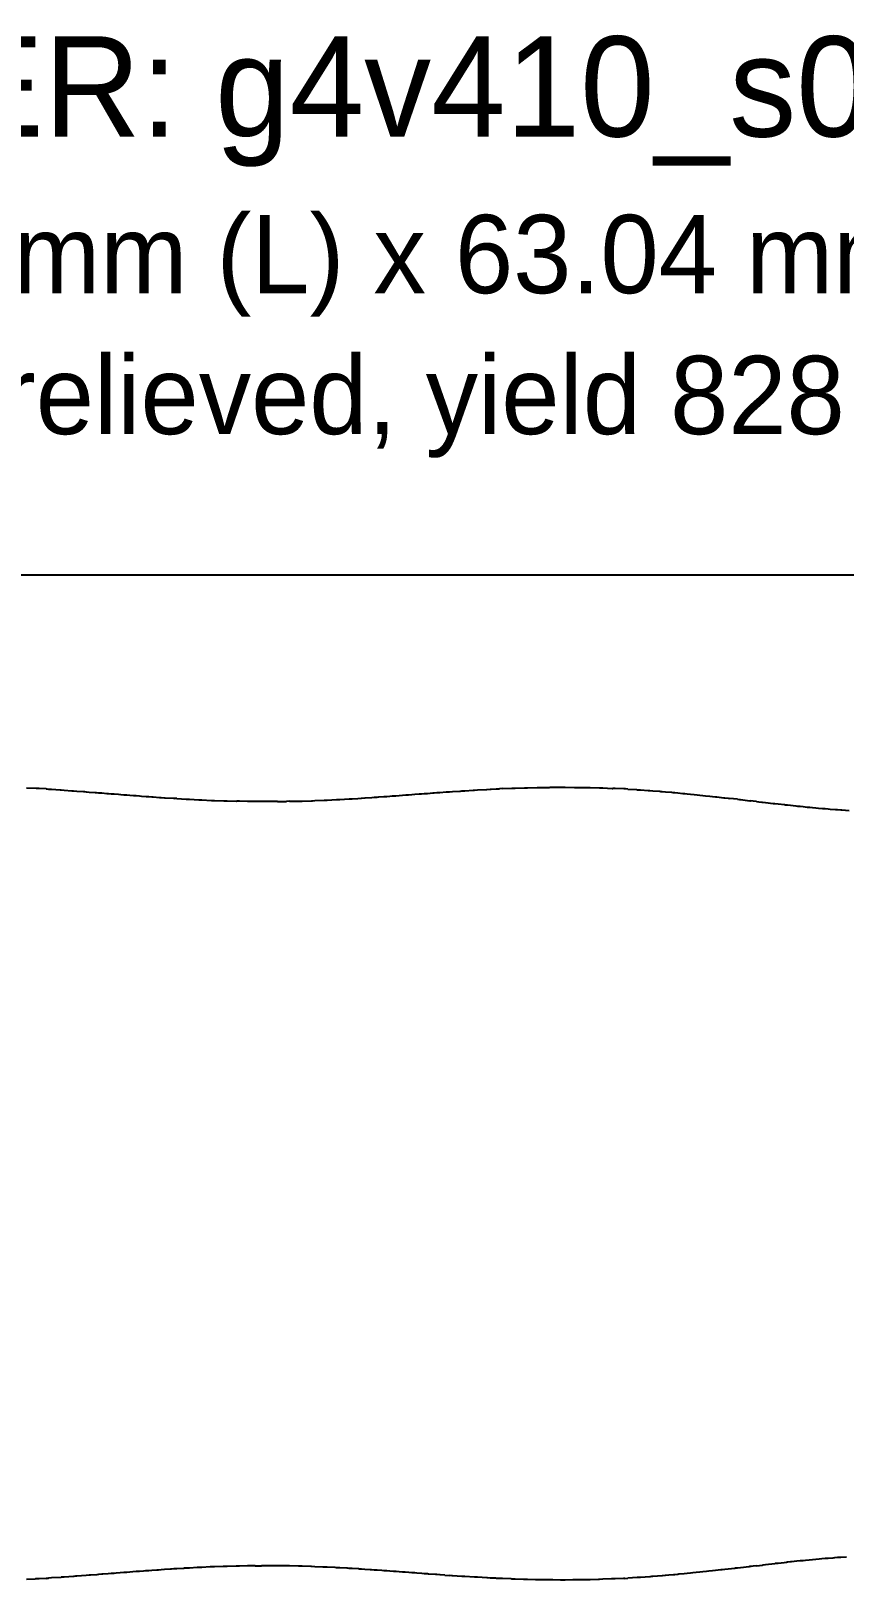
# Model space of a CAD drawing. Extents: x -21 to 226, y -73 to 37.
# Drawn here: x 35.24 to 61.2, y -12.65 to 36.8 of the extents above; entities that cross this region are included whole.
import ezdxf

# ---------------------------------------------------------------- set-up
doc = ezdxf.new("R2010")
doc.units = 0

msp = doc.modelspace()

# ---------------------------------------------------------------- linework, layer by layer
at = {"layer": 'BOUNDING_BOX'}
msp.add_line((142.553, 19.4269), (-20.7015, 19.4269), dxfattribs=at)
at = {"layer": 'MIDPLANE_Z0_OUTLINE'}
for p, q in [((35.1, 12.637), (35.4, 12.6201)), ((35.4, 12.6201), (35.4024, 12.62)), ((35.4024, 12.62), (35.4189, 12.6189)), ((35.5, 12.6139), (35.4189, 12.6189)), ((35.7244, 12.6), (35.5, 12.6139)), ((35.7244, 12.6), (35.7445, 12.5987)), ((35.7445, 12.5987), (35.7956, 12.5956)), ((35.7956, 12.5956), (35.7985, 12.5954)), ((35.7985, 12.5954), (35.8, 12.5953)), ((35.8, 12.5953), (35.9, 12.5886)), ((35.9, 12.5886), (36.1704, 12.5704)), ((36.1704, 12.5704), (36.1803, 12.5698)), ((36.1803, 12.5698), (36.2, 12.5686)), ((36.2, 12.5686), (36.3, 12.5614)), ((36.3, 12.5614), (36.544, 12.544)), ((36.544, 12.544), (36.5624, 12.5427)), ((36.5624, 12.5427), (36.6, 12.5401)), ((36.6, 12.5401), (36.7, 12.5327)), ((36.7, 12.5327), (36.9164, 12.5164)), ((36.9164, 12.5164), (36.9453, 12.5143)), ((36.9453, 12.5143), (37, 12.5104)), ((37, 12.5104), (37.1, 12.5027)), ((37.1, 12.5027), (37.2881, 12.4881)), ((37.2881, 12.4881), (37.3302, 12.485)), ((37.3302, 12.485), (37.4, 12.4798)), ((37.4, 12.4798), (37.5, 12.4719)), ((37.5, 12.4719), (37.6593, 12.4593)), ((37.6593, 12.4593), (37.718, 12.4548)), ((37.718, 12.4548), (37.8, 12.4486)), ((37.8, 12.4486), (37.9, 12.4407)), ((37.9, 12.4407), (38.0303, 12.4303)), ((38.0303, 12.4303), (38.1106, 12.4242)), ((38.1106, 12.4242), (38.2, 12.4174)), ((38.2, 12.4174), (38.3, 12.4095)), ((38.3, 12.4095), (38.4015, 12.4015)), ((38.4015, 12.4015), (38.5101, 12.3934)), ((38.5101, 12.3934), (38.6, 12.3866)), ((38.6, 12.3866), (38.7, 12.3789)), ((38.7, 12.3789), (38.7733, 12.3733)), ((38.7733, 12.3733), (38.9201, 12.3625)), ((46.6, 12.3627), (46.7, 12.3702)), ((46.7, 12.3702), (46.7759, 12.3759)), ((46.7759, 12.3759), (46.8951, 12.3845)), ((46.8951, 12.3845), (47, 12.3922)), ((47, 12.3922), (47.1, 12.3998)), ((47.1, 12.3998), (47.208, 12.408)), ((47.208, 12.408), (47.297, 12.4146)), ((47.297, 12.4146), (47.4, 12.4222)), ((47.4, 12.4222), (47.5, 12.4298)), ((47.5, 12.4298), (47.6405, 12.4405)), ((47.6405, 12.4405), (47.7062, 12.4453)), ((47.7062, 12.4453), (47.8, 12.4522)), ((47.8, 12.4522), (47.9, 12.4597)), ((47.9, 12.4597), (48.0725, 12.4725)), ((48.0725, 12.4725), (48.1202, 12.476)), ((48.1202, 12.476), (48.2, 12.4817)), ((48.2, 12.4817), (48.3, 12.4889)), ((48.3, 12.4889), (48.5035, 12.5035)), ((48.5035, 12.5035), (48.5369, 12.5058)), ((48.5369, 12.5058), (48.6, 12.5102)), ((48.6, 12.5102), (48.7, 12.517)), ((48.7, 12.517), (48.9328, 12.5328)), ((48.9328, 12.5328), (48.955, 12.5343)), ((48.955, 12.5343), (49, 12.5372)), ((49, 12.5372), (49.1, 12.5435)), ((49.1, 12.5435), (49.3599, 12.5599)), ((49.3599, 12.5599), (49.3731, 12.5607)), ((49.3731, 12.5607), (49.4, 12.5623)), ((49.4, 12.5623), (49.5, 12.568)), ((49.5, 12.568), (49.7842, 12.5842)), ((49.7842, 12.5842), (49.7903, 12.5845)), ((49.7903, 12.5845), (49.8, 12.5851)), ((49.8, 12.5851), (49.9, 12.5901)), ((49.9, 12.5901), (49.9329, 12.5917)), ((49.9329, 12.5917), (50.0985, 12.6)), ((50.0985, 12.6), (50.2, 12.6051)), ((50.2, 12.6051), (50.2053, 12.6053)), ((50.3, 12.6093), (50.2053, 12.6053)), ((50.3, 12.6093), (50.6, 12.6221)), ((50.6, 12.6221), (50.603, 12.6222)), ((50.603, 12.6222), (50.6229, 12.6229)), ((50.6229, 12.6229), (50.7, 12.6255)), ((50.7, 12.6255), (51, 12.6357)), ((51, 12.6357), (51.005, 12.6358)), ((51.005, 12.6358), (51.0366, 12.6366)), ((51.0366, 12.6366), (51.1, 12.6382)), ((51.1, 12.6382), (51.4, 12.6456)), ((51.4, 12.6456), (51.4058, 12.6457)), ((51.4058, 12.6457), (51.4464, 12.6464)), ((51.4464, 12.6464), (51.5, 12.6472)), ((51.5, 12.6472), (51.8, 12.6517)), ((51.8, 12.6517), (51.806, 12.6518)), ((51.806, 12.6518), (51.8521, 12.6521)), ((51.8521, 12.6521), (51.9, 12.6523)), ((51.9, 12.6523), (52.2, 12.6538)), ((52.2, 12.6538), (52.206, 12.6538)), ((52.206, 12.6538), (52.2536, 12.6536)), ((52.2536, 12.6536), (52.3, 12.6533)), ((52.3, 12.6533), (52.6, 12.6517)), ((52.6, 12.6517), (52.6059, 12.6516)), ((52.6059, 12.6516), (52.6509, 12.6509)), ((52.6509, 12.6509), (52.7, 12.6501)), ((52.7, 12.6501), (53, 12.6453)), ((53, 12.6453), (53.0055, 12.6452)), ((53.0055, 12.6452), (53.0442, 12.6442)), ((53.0442, 12.6442), (53.1, 12.6427)), ((53.1, 12.6427), (53.4, 12.6347)), ((53.4, 12.6347), (53.4045, 12.6345)), ((53.4045, 12.6345), (53.4334, 12.6334)), ((53.4334, 12.6334), (53.5, 12.6309)), ((53.5, 12.6309), (53.8, 12.6197)), ((53.8, 12.6197), (53.8024, 12.6196)), ((53.8024, 12.6196), (53.8188, 12.6188)), ((53.9, 12.6149), (53.8188, 12.6188)), ((54.1678, 12.602), (53.9, 12.6149)), ((54.2, 12.6005), (54.1678, 12.602)), ((54.2, 12.6005), (54.2004, 12.6004)), ((54.2078, 12.6), (54.2004, 12.6004)), ((54.2296, 12.5987), (54.2078, 12.6)), ((54.3, 12.5946), (54.2296, 12.5987)), ((54.3, 12.5946), (54.5783, 12.5783)), ((54.5783, 12.5783), (54.586, 12.5779)), ((54.586, 12.5779), (54.6, 12.5771)), ((54.6, 12.5771), (54.7, 12.5702)), ((54.7, 12.5702), (54.9529, 12.5529)), ((54.9529, 12.5529), (54.9683, 12.5518)), ((54.9683, 12.5518), (55, 12.5497)), ((55, 12.5497), (55.1, 12.5419)), ((55.1, 12.5419), (55.3244, 12.5244)), ((55.3244, 12.5244), (55.3501, 12.5224)), ((55.3501, 12.5224), (55.4, 12.5185)), ((55.4, 12.5185), (55.5, 12.5098)), ((55.5, 12.5098), (55.693, 12.493)), ((55.693, 12.493), (55.7328, 12.4896)), ((55.7328, 12.4896), (55.8, 12.4839)), ((55.8, 12.4839), (55.9, 12.4743)), ((55.9, 12.4743), (56.0592, 12.4592)), ((56.0592, 12.4592), (56.1187, 12.4536)), ((56.1187, 12.4536), (56.2, 12.446)), ((56.2, 12.446), (56.3, 12.4358)), ((56.3, 12.4358), (56.4232, 12.4232)), ((56.4232, 12.4232), (56.5115, 12.4143)), ((56.5115, 12.4143), (56.6, 12.4054)), ((56.6, 12.4054), (56.7, 12.3945)), ((56.7, 12.3945), (56.7853, 12.3853)), ((56.7853, 12.3853), (56.9196, 12.371)), ((56.9196, 12.371), (57, 12.3624)), ((38.9201, 12.3625), (39, 12.3566)), ((39, 12.3566), (39.1, 12.3493)), ((39.1, 12.3493), (39.1459, 12.3459)), ((39.1459, 12.3459), (39.3458, 12.3319)), ((39.3458, 12.3319), (39.4, 12.3281)), ((39.4, 12.3281), (39.5, 12.3212)), ((39.5, 12.3212), (39.5198, 12.3198)), ((39.5198, 12.3198), (39.7966, 12.3015)), ((39.7966, 12.3015), (39.8, 12.3013)), ((39.8, 12.3013), (39.8203, 12.3)), ((39.8953, 12.2953), (39.8203, 12.3)), ((39.8953, 12.2953), (39.9, 12.295)), ((39.9, 12.295), (40.2, 12.2768)), ((40.2, 12.2768), (40.2046, 12.2765)), ((40.2046, 12.2765), (40.2727, 12.2727)), ((40.2727, 12.2727), (40.3, 12.2712)), ((40.3, 12.2712), (40.6, 12.255)), ((40.6, 12.255), (40.6058, 12.2547)), ((40.6058, 12.2547), (40.6524, 12.2524)), ((40.6524, 12.2524), (40.7, 12.2502)), ((40.7, 12.2502), (41, 12.2362)), ((41, 12.2362), (41.0048, 12.2361)), ((41.0048, 12.2361), (41.0349, 12.2349)), ((41.0349, 12.2349), (41.1, 12.2324)), ((41.1, 12.2324), (41.4, 12.221)), ((41.4, 12.221), (41.4027, 12.2209)), ((41.4027, 12.2209), (41.4204, 12.2204)), ((41.4204, 12.2204), (41.5, 12.2181)), ((41.5, 12.2181), (41.8, 12.2094)), ((41.8, 12.2094), (41.8005, 12.2094)), ((41.8005, 12.2094), (41.8092, 12.2092)), ((41.9, 12.2075), (41.8092, 12.2092)), ((42.1548, 12.2026), (41.9, 12.2075)), ((42.2, 12.2017), (42.1548, 12.2026)), ((42.2, 12.2017), (42.2017, 12.2017)), ((42.3, 12.2008), (42.2017, 12.2017)), ((42.3817, 12.2001), (42.3, 12.2008)), ((42.3941, 12.2), (42.3817, 12.2001)), ((42.5982, 12.1982), (42.3941, 12.2)), ((42.6, 12.1982), (42.5982, 12.1982)), ((42.6195, 12.1982), (42.6, 12.1982)), ((42.7, 12.1983), (42.6195, 12.1982)), ((42.9987, 12.1987), (42.7, 12.1983)), ((43, 12.1987), (42.9987, 12.1987)), ((43.0854, 12.1997), (43, 12.1987)), ((43.1, 12.1999), (43.0854, 12.1997)), ((43.1121, 12.2), (43.1, 12.1999)), ((43.1121, 12.2), (43.4, 12.2034)), ((43.4, 12.2034), (43.4034, 12.2034)), ((43.5, 12.2055), (43.4034, 12.2034)), ((43.5, 12.2055), (43.8, 12.212)), ((43.8, 12.212), (43.8011, 12.2121)), ((43.8011, 12.2121), (43.8124, 12.2124)), ((43.8124, 12.2124), (43.9, 12.2152)), ((43.9, 12.2152), (44.2, 12.2246)), ((44.2, 12.2246), (44.2036, 12.2247)), ((44.2036, 12.2247), (44.2256, 12.2256)), ((44.2256, 12.2256), (44.3, 12.2286)), ((44.3, 12.2286), (44.6, 12.2407)), ((44.6, 12.2407), (44.6057, 12.241)), ((44.6057, 12.241), (44.6428, 12.2428)), ((44.6428, 12.2428), (44.7, 12.2456)), ((44.7, 12.2456), (45, 12.2601)), ((45, 12.2601), (45.0064, 12.2605)), ((45.0064, 12.2605), (45.0638, 12.2638)), ((45.0638, 12.2638), (45.1, 12.2658)), ((45.1, 12.2658), (45.4, 12.2825)), ((45.4, 12.2825), (45.4043, 12.2827)), ((45.4043, 12.2827), (45.4881, 12.2881)), ((45.4881, 12.2881), (45.5, 12.2888)), ((45.5, 12.2888), (45.6811, 12.3)), ((45.6811, 12.3), (45.7793, 12.3061)), ((45.7793, 12.3061), (45.8, 12.3073)), ((45.8, 12.3073), (45.9, 12.3142)), ((45.9, 12.3142), (45.9153, 12.3153)), ((45.9153, 12.3153), (46.1293, 12.3295)), ((46.1293, 12.3295), (46.2, 12.3342)), ((46.2, 12.3342), (46.3, 12.3415)), ((46.3, 12.3415), (46.3448, 12.3448)), ((46.3448, 12.3448), (46.5041, 12.3559)), ((46.5041, 12.3559), (46.6, 12.3627)), ((57, 12.3624), (57.1, 12.3511)), ((57.1, 12.3511), (57.1459, 12.3459)), ((57.1459, 12.3459), (57.363, 12.3218)), ((57.363, 12.3218), (57.4, 12.3177)), ((57.4, 12.3177), (57.5, 12.306)), ((57.5, 12.306), (57.5054, 12.3054)), ((57.5054, 12.3054), (57.5521, 12.3)), ((57.8, 12.2716), (57.5521, 12.3)), ((57.8, 12.2716), (57.8048, 12.2711)), ((57.8048, 12.2711), (57.864, 12.264)), ((57.864, 12.264), (57.9, 12.2598)), ((57.9, 12.2598), (58.2, 12.225)), ((58.2, 12.225), (58.203, 12.2246)), ((58.203, 12.2246), (58.2223, 12.2223)), ((58.3, 12.2133), (58.2223, 12.2223)), ((58.4139, 12.2), (58.3, 12.2133)), ((58.4139, 12.2), (58.4847, 12.1917)), ((58.4847, 12.1917), (58.5806, 12.1806)), ((58.5806, 12.1806), (58.5875, 12.1798)), ((58.5875, 12.1798), (58.6, 12.1783)), ((58.6, 12.1783), (58.7, 12.1668)), ((58.7, 12.1668), (58.9393, 12.1393)), ((58.9393, 12.1393), (58.9595, 12.137)), ((58.9595, 12.137), (59, 12.1325)), ((59, 12.1325), (59.1, 12.1213)), ((59.1, 12.1213), (59.2991, 12.0991)), ((59.2991, 12.0991), (59.3362, 12.0951)), ((59.3362, 12.0951), (59.4, 12.0881)), ((59.4, 12.0881), (59.5, 12.0775)), ((59.5, 12.0775), (59.6604, 12.0604)), ((59.6604, 12.0604), (59.7194, 12.0543)), ((59.7194, 12.0543), (59.8, 12.0459)), ((59.8, 12.0459), (59.9, 12.036)), ((59.9, 12.036), (60.0237, 12.0237)), ((60.0237, 12.0237), (60.1113, 12.0153)), ((60.1113, 12.0153), (60.2, 12.0066)), ((60.2, 12.0066), (60.3, 11.9977)), ((60.3, 11.9977), (60.3896, 11.9896)), ((60.3896, 11.9896), (60.5148, 11.9786)), ((60.5148, 11.9786), (60.6, 11.9711)), ((60.6, 11.9711), (60.7, 11.9632)), ((60.7, 11.9632), (60.7585, 11.9585)), ((60.7585, 11.9585), (60.9331, 11.945)), ((60.9331, 11.945), (61, 11.9398)), ((61, 11.9398), (61.1, 11.9332)), ((61.1, 11.9332), (61.1311, 11.9311)), ((61.1311, 11.9311), (61.3689, 11.9156)), ((39, -12.3566), (38.8975, -12.3644)), ((39.1, -12.3495), (39, -12.3566)), ((39.2619, -12.3381), (39.1, -12.3495)), ((39.3102, -12.3346), (39.2619, -12.3381)), ((39.4, -12.328), (39.3102, -12.3346)), ((39.5, -12.3214), (39.4, -12.328)), ((39.6913, -12.3087), (39.5, -12.3214)), ((39.7253, -12.3063), (39.6913, -12.3087)), ((39.8, -12.3012), (39.7253, -12.3063)), ((39.9, -12.2951), (39.8, -12.3012)), ((40.1181, -12.2819), (39.9, -12.2951)), ((40.1412, -12.2804), (40.1181, -12.2819)), ((40.2, -12.2767), (40.1412, -12.2804)), ((40.3, -12.2713), (40.2, -12.2767)), ((40.5418, -12.2582), (40.3, -12.2713)), ((40.5565, -12.2574), (40.5418, -12.2582)), ((40.6, -12.2549), (40.5565, -12.2574)), ((40.7, -12.2503), (40.6, -12.2549)), ((40.9619, -12.2381), (40.7, -12.2503)), ((40.9704, -12.2377), (40.9619, -12.2381)), ((41, -12.2362), (40.9704, -12.2377)), ((41.1, -12.2324), (41, -12.2362)), ((41.3782, -12.2218), (41.1, -12.2324)), ((41.382, -12.2217), (41.3782, -12.2218)), ((41.4, -12.2209), (41.382, -12.2217)), ((41.5, -12.2181), (41.4, -12.2209)), ((41.7903, -12.2097), (41.5, -12.2181)), ((41.7909, -12.2097), (41.7903, -12.2097)), ((41.8, -12.2094), (41.7909, -12.2097)), ((41.8283, -12.2088), (41.8, -12.2094)), ((41.9, -12.2075), (41.8283, -12.2088)), ((42.1509, -12.2027), (41.9, -12.2075)), ((42.1982, -12.2018), (42.1509, -12.2027)), ((42.2, -12.2017), (42.1982, -12.2018)), ((42.3, -12.2008), (42.2, -12.2017)), ((42.3814, -12.2001), (42.3, -12.2008)), ((42.3941, -12.2), (42.3814, -12.2001)), ((42.3941, -12.2), (42.6, -12.1982)), ((42.6018, -12.1982), (42.6, -12.1982)), ((42.6815, -12.1983), (42.6018, -12.1982)), ((42.7, -12.1983), (42.6815, -12.1983)), ((43, -12.1987), (42.7, -12.1983)), ((43.0013, -12.1987), (43, -12.1987)), ((43.0612, -12.1994), (43.0013, -12.1987)), ((43.1, -12.1999), (43.0612, -12.1994)), ((43.1121, -12.2), (43.1, -12.1999)), ((43.3967, -12.2033), (43.1121, -12.2)), ((43.4, -12.2034), (43.3967, -12.2033)), ((43.4446, -12.2043), (43.4, -12.2034)), ((43.5, -12.2055), (43.4446, -12.2043)), ((43.7882, -12.2118), (43.5, -12.2055)), ((43.7895, -12.2118), (43.7882, -12.2118)), ((43.8, -12.212), (43.7895, -12.2118)), ((43.9, -12.2151), (43.8, -12.212)), ((44.1762, -12.2238), (43.9, -12.2151)), ((44.1807, -12.2239), (44.1762, -12.2238)), ((44.2, -12.2245), (44.1807, -12.2239)), ((44.3, -12.2285), (44.2, -12.2245)), ((44.561, -12.239), (44.3, -12.2285)), ((44.57, -12.2394), (44.561, -12.239)), ((44.6, -12.2407), (44.57, -12.2394)), ((44.7, -12.2455), (44.6, -12.2407)), ((44.9428, -12.2572), (44.7, -12.2455)), ((44.9577, -12.2579), (44.9428, -12.2572)), ((45, -12.2601), (44.9577, -12.2579)), ((45.1, -12.2656), (45, -12.2601)), ((45.3221, -12.2779), (45.1, -12.2656)), ((45.3446, -12.2792), (45.3221, -12.2779)), ((45.4, -12.2824), (45.3446, -12.2792)), ((45.5, -12.2885), (45.4, -12.2824)), ((45.6992, -12.3008), (45.5, -12.2885)), ((45.7315, -12.3029), (45.6992, -12.3008)), ((45.8, -12.3073), (45.7315, -12.3029)), ((45.9, -12.3139), (45.8, -12.3073)), ((46.0745, -12.3255), (45.9, -12.3139)), ((46.1195, -12.3286), (46.0745, -12.3255)), ((46.2, -12.3341), (46.1195, -12.3286)), ((46.3, -12.3411), (46.2, -12.3341)), ((46.4485, -12.3515), (46.3, -12.3411)), ((46.51, -12.356), (46.4485, -12.3515)), ((46.6, -12.3626), (46.51, -12.356)), ((46.7, -12.3698), (46.6, -12.3626)), ((57, -12.3624), (56.8916, -12.3741)), ((57.1, -12.3512), (57, -12.3624)), ((57.2674, -12.3326), (57.1, -12.3512)), ((57.3116, -12.3276), (57.2674, -12.3326)), ((57.4, -12.3176), (57.3116, -12.3276)), ((57.5, -12.3061), (57.4, -12.3176)), ((57.719, -12.281), (57.5, -12.3061)), ((57.7411, -12.2784), (57.719, -12.281)), ((57.8, -12.2716), (57.7411, -12.2784)), ((57.9, -12.2599), (57.8, -12.2716)), ((58.1717, -12.2283), (57.9, -12.2599)), ((58.1769, -12.2277), (58.1717, -12.2283)), ((58.2, -12.2249), (58.1769, -12.2277)), ((58.2368, -12.2206), (58.2, -12.2249)), ((58.3, -12.2133), (58.2368, -12.2206)), ((58.4139, -12.2), (58.3, -12.2133)), ((58.4139, -12.2), (58.5042, -12.1895)), ((58.5042, -12.1895), (58.6, -12.1783)), ((58.607, -12.1775), (58.6, -12.1783)), ((58.6244, -12.1756), (58.607, -12.1775)), ((58.7, -12.1669), (58.6244, -12.1756)), ((59, -12.1324), (58.7, -12.1669)), ((59.0084, -12.1315), (59, -12.1324)), ((59.0759, -12.1241), (59.0084, -12.1315)), ((59.1, -12.1214), (59.0759, -12.1241)), ((59.2923, -12.1), (59.1, -12.1214)), ((59.3641, -12.092), (59.2923, -12.1)), ((59.4, -12.088), (59.3641, -12.092)), ((59.5, -12.0776), (59.4, -12.088)), ((59.525, -12.075), (59.5, -12.0776)), ((59.7006, -12.0564), (59.525, -12.075)), ((59.8, -12.0458), (59.7006, -12.0564)), ((59.9, -12.0361), (59.8, -12.0458)), ((59.9708, -12.0292), (59.9, -12.0361)), ((60.0863, -12.0178), (59.9708, -12.0292)), ((60.2, -12.0066), (60.0863, -12.0178)), ((60.3, -11.9977), (60.2, -12.0066)), ((60.4122, -11.9878), (60.3, -11.9977)), ((60.4913, -11.9807), (60.4122, -11.9878)), ((60.6, -11.971), (60.4913, -11.9807)), ((60.7, -11.9632), (60.6, -11.971)), ((60.8483, -11.9517), (60.7, -11.9632)), ((60.9039, -11.9473), (60.8483, -11.9517)), ((61, -11.9397), (60.9039, -11.9473)), ((61.1, -11.9332), (61, -11.9397)), ((61.2785, -11.9215), (61.1, -11.9332)), ((35.3786, -12.6214), (35.1, -12.6371)), ((35.3821, -12.6212), (35.3786, -12.6214)), ((35.4, -12.6201), (35.3821, -12.6212)), ((35.4504, -12.617), (35.4, -12.6201)), ((35.5, -12.6139), (35.4504, -12.617)), ((35.7244, -12.6), (35.5, -12.6139)), ((35.7244, -12.6), (35.7465, -12.5986)), ((35.7465, -12.5986), (35.8, -12.5953)), ((35.8032, -12.5951), (35.8, -12.5953)), ((35.805, -12.595), (35.8032, -12.5951)), ((35.9, -12.5886), (35.805, -12.595)), ((36.2, -12.5685), (35.9, -12.5886)), ((36.2079, -12.568), (36.2, -12.5685)), ((36.2338, -12.5662), (36.2079, -12.568)), ((36.3, -12.5615), (36.2338, -12.5662)), ((36.6, -12.5401), (36.3, -12.5615)), ((36.6088, -12.5395), (36.6, -12.5401)), ((36.6645, -12.5355), (36.6088, -12.5395)), ((36.7, -12.5328), (36.6645, -12.5355)), ((37, -12.5104), (36.7, -12.5328)), ((37.0036, -12.5101), (37, -12.5104)), ((37.0968, -12.5032), (37.0036, -12.5101)), ((37.1, -12.5029), (37.0968, -12.5032)), ((37.1376, -12.5), (37.1, -12.5029)), ((37.3473, -12.4838), (37.1376, -12.5)), ((37.4, -12.4797), (37.3473, -12.4838)), ((37.5, -12.4721), (37.4, -12.4797)), ((37.5302, -12.4698), (37.5, -12.4721)), ((37.7058, -12.456), (37.5302, -12.4698)), ((37.8, -12.4485), (37.7058, -12.456)), ((37.9, -12.4409), (37.8, -12.4485)), ((37.964, -12.436), (37.9, -12.4409)), ((38.0904, -12.426), (37.964, -12.436)), ((38.2, -12.4173), (38.0904, -12.426)), ((38.3, -12.4098), (38.2, -12.4173)), ((38.3976, -12.4024), (38.3, -12.4098)), ((38.4897, -12.3952), (38.3976, -12.4024)), ((38.6, -12.3865), (38.4897, -12.3952)), ((38.7, -12.3792), (38.6, -12.3865)), ((38.8305, -12.3695), (38.7, -12.3792)), ((38.8975, -12.3644), (38.8305, -12.3695)), ((46.8214, -12.3786), (46.7, -12.3698)), ((46.905, -12.3849), (46.8214, -12.3786)), ((47, -12.3921), (46.905, -12.3849)), ((47.1, -12.3994), (47, -12.3921)), ((47.1937, -12.4063), (47.1, -12.3994)), ((47.3073, -12.415), (47.1937, -12.4063)), ((47.4, -12.4221), (47.3073, -12.415)), ((47.5, -12.4294), (47.4, -12.4221)), ((47.5658, -12.4342), (47.5, -12.4294)), ((47.7221, -12.4462), (47.5658, -12.4342)), ((47.8, -12.4521), (47.7221, -12.4462)), ((47.9, -12.4593), (47.8, -12.4521)), ((47.938, -12.462), (47.9, -12.4593)), ((48.1581, -12.4785), (47.938, -12.462)), ((48.2, -12.4816), (48.1581, -12.4785)), ((48.3, -12.4885), (48.2, -12.4816)), ((48.3108, -12.4892), (48.3, -12.4885)), ((48.4597, -12.5), (48.3108, -12.4892)), ((48.4597, -12.5), (48.6, -12.5101)), ((48.6031, -12.5103), (48.6, -12.5101)), ((48.6844, -12.5156), (48.6031, -12.5103)), ((48.7, -12.5167), (48.6844, -12.5156)), ((49, -12.5372), (48.7, -12.5167)), ((49.0075, -12.5376), (49, -12.5372)), ((49.0593, -12.5407), (49.0075, -12.5376)), ((49.1, -12.5433), (49.0593, -12.5407)), ((49.4, -12.5623), (49.1, -12.5433)), ((49.4075, -12.5627), (49.4, -12.5623)), ((49.4358, -12.5642), (49.4075, -12.5627)), ((49.5, -12.5679), (49.4358, -12.5642)), ((49.8, -12.5851), (49.5, -12.5679)), ((49.8048, -12.5853), (49.8, -12.5851)), ((49.8143, -12.5857), (49.8048, -12.5853)), ((49.9, -12.59), (49.8143, -12.5857)), ((50.0861, -12.5994), (49.9, -12.59)), ((50.0985, -12.6), (50.0861, -12.5994)), ((50.1952, -12.6048), (50.0985, -12.6)), ((50.2, -12.6051), (50.1952, -12.6048)), ((50.2148, -12.6057), (50.2, -12.6051)), ((50.3, -12.6093), (50.2148, -12.6057)), ((50.5789, -12.6211), (50.3, -12.6093)), ((50.5826, -12.6213), (50.5789, -12.6211)), ((50.6, -12.622), (50.5826, -12.6213)), ((50.7, -12.6254), (50.6, -12.622)), ((50.9656, -12.6344), (50.7, -12.6254)), ((50.9731, -12.6347), (50.9656, -12.6344)), ((51, -12.6356), (50.9731, -12.6347)), ((51.1, -12.6381), (51, -12.6356)), ((51.3556, -12.6444), (51.1, -12.6381)), ((51.3661, -12.6447), (51.3556, -12.6444)), ((51.4, -12.6456), (51.3661, -12.6447)), ((51.5, -12.6471), (51.4, -12.6456)), ((51.7492, -12.6508), (51.5, -12.6471)), ((51.7617, -12.6511), (51.7492, -12.6508)), ((51.8, -12.6517), (51.7617, -12.6511)), ((51.9, -12.6522), (51.8, -12.6517)), ((52.1466, -12.6534), (51.9, -12.6522)), ((52.1599, -12.6535), (52.1466, -12.6534)), ((52.2, -12.6538), (52.1599, -12.6535)), ((52.3, -12.6532), (52.2, -12.6538)), ((52.5481, -12.6519), (52.3, -12.6532)), ((52.5609, -12.6518), (52.5481, -12.6519)), ((52.6, -12.6517), (52.5609, -12.6518)), ((52.7, -12.6501), (52.6, -12.6517)), ((52.954, -12.646), (52.7, -12.6501)), ((52.9648, -12.6458), (52.954, -12.646)), ((53, -12.6453), (52.9648, -12.6458)), ((53.1, -12.6426), (53, -12.6453)), ((53.3644, -12.6356), (53.1, -12.6426)), ((53.372, -12.6354), (53.3644, -12.6356)), ((53.4, -12.6346), (53.372, -12.6354)), ((53.5, -12.6309), (53.4, -12.6346)), ((53.7796, -12.6204), (53.5, -12.6309)), ((53.7828, -12.6203), (53.7796, -12.6204)), ((53.8, -12.6197), (53.7828, -12.6203)), ((53.8619, -12.6167), (53.8, -12.6197)), ((53.9, -12.6149), (53.8619, -12.6167)), ((54.165, -12.6021), (53.9, -12.6149)), ((54.1995, -12.6005), (54.165, -12.6021)), ((54.2, -12.6005), (54.1995, -12.6005)), ((54.2078, -12.6), (54.2, -12.6005)), ((54.2078, -12.6), (54.3, -12.5946)), ((54.6, -12.5771), (54.3, -12.5946)), ((54.6069, -12.5766), (54.6, -12.5771)), ((54.6246, -12.5754), (54.6069, -12.5766)), ((54.7, -12.5702), (54.6246, -12.5754)), ((55, -12.5497), (54.7, -12.5702)), ((55.0091, -12.549), (55, -12.5497)), ((55.0545, -12.5455), (55.0091, -12.549)), ((55.1, -12.5419), (55.0545, -12.5455)), ((55.4, -12.5185), (55.1, -12.5419)), ((55.4058, -12.518), (55.4, -12.5185)), ((55.4892, -12.5108), (55.4058, -12.518)), ((55.5, -12.5099), (55.4892, -12.5108)), ((55.6135, -12.5), (55.5, -12.5099)), ((55.7552, -12.4877), (55.6135, -12.5)), ((55.8, -12.4838), (55.7552, -12.4877)), ((55.9, -12.4744), (55.8, -12.4838)), ((55.9282, -12.4718), (55.9, -12.4744)), ((56.1019, -12.4553), (55.9282, -12.4718)), ((56.2, -12.4459), (56.1019, -12.4553)), ((56.3, -12.4359), (56.2, -12.4459)), ((56.3713, -12.4287), (56.3, -12.4359)), ((56.4858, -12.417), (56.3713, -12.4287)), ((56.6, -12.4053), (56.4858, -12.417)), ((56.7, -12.3947), (56.6, -12.4053)), ((56.8179, -12.3821), (56.7, -12.3947)), ((56.8916, -12.3741), (56.8179, -12.3821))]:
    msp.add_line(p, q, dxfattribs=at)

# ---------------------------------------------------------------- texts
at = {"layer": 'DIMENSIONS'}
for s, height, p in [('JARAMBIT G4 v4.1.0 WINNER: g4v410_s042_a19374a8 (1:1 TRUE SCALE, UNITS: MILLIMETERS, 1 DRAWING UNIT = 1 MM)', 3.2, (-20.702, 33.427)), ('OVERALL BOUNDING BOX: 163.25 mm (L) x 63.04 mm (H) x 14.26 mm (T) | RING BORE: 24.90 mm AT X = -5.97 mm', 2.5, (-20.702, 28.427)), ('MATERIAL: Ti-6Al-4V (L-PBF stress-relieved, yield 828 MPa) | ALL 17 STRUCTURAL TARGETS MET (SF_LCB >= 1.00)', 2.5, (-20.702, 23.927))]:
    msp.add_text(s, height=height, dxfattribs=at).set_placement(p)

doc.saveas('drawing.dxf')
